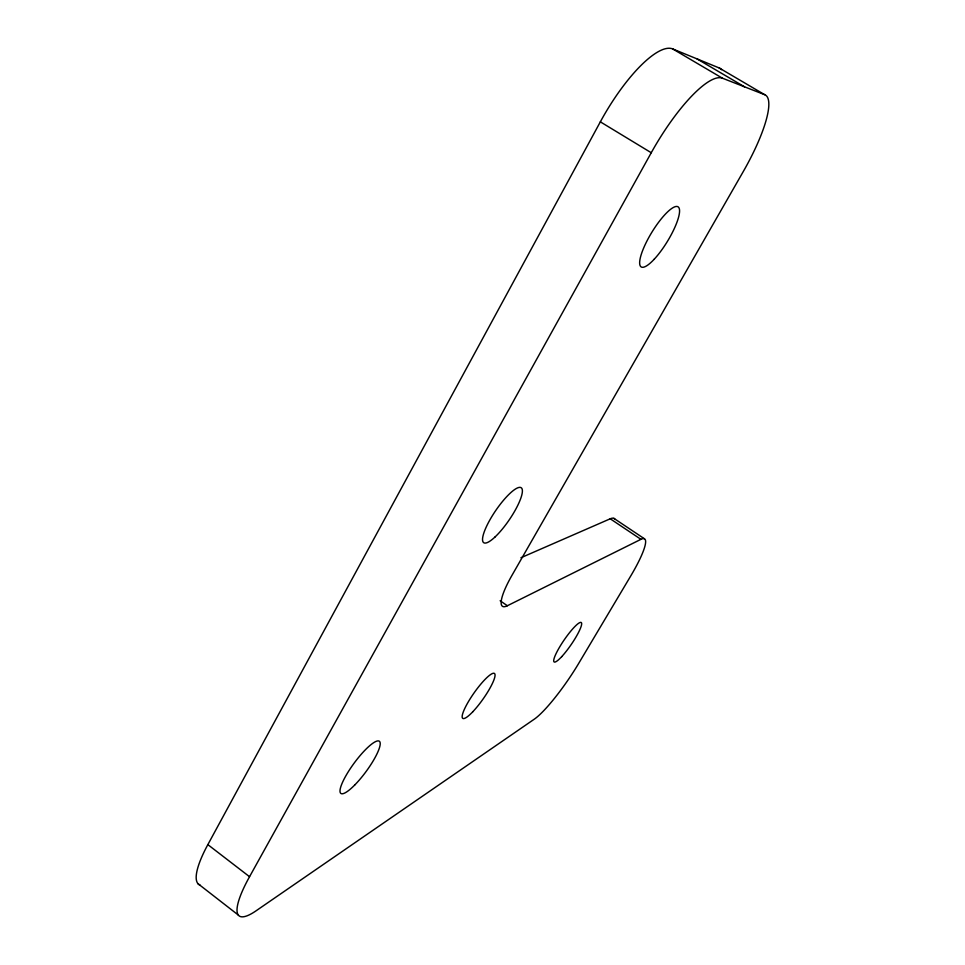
<?xml version="1.0" encoding="UTF-8"?>
<svg xmlns="http://www.w3.org/2000/svg" width="965" height="965" viewBox="0 0 965 965"><rect width="100%" height="100%" fill="white"/><g stroke="black" fill="none" stroke-linecap="round" stroke-linejoin="round"><path stroke-width="1.45" d="M200.177 885.195A81.012 20.386 -52.3 0 1 207.849 844.628L600.339 121.843A90.119 26.948 -59.7 0 1 672.677 48.926L719.142 67.936L764.714 94.703A82.906 20.193 -59.2 0 1 743.364 171.396L511.933 575.417A47.176 10.265 -55.6 0 0 507.361 605.743L500.147 600.737M520.943 557.734L610.23 518.796L640.941 539.326A56.091 9.71 -56 0 1 630.736 575.972L578.662 663.45A55.391 9.336 -55.4 0 1 534.236 719.215L256.135 910.767A81.567 18.371 -52.7 0 1 249.549 876.715L651.254 152.735A90.806 24.342 -59.3 0 1 722.375 78.177L764.714 94.703M507.361 605.743L640.941 539.326M696.983 58.865L744.534 86.826M672.677 48.926L722.375 78.177M600.339 121.843L651.254 152.735M613.897 518.362L644.367 538.735M207.849 844.628L249.549 876.715M197.946 883.663L238.464 915.17M719.142 67.936A82.339 22.388 -59.5 0 1 721.53 69.673M610.23 518.796A55.813 10.808 -55.9 0 1 614.934 519.351M561.739 656.61A23.908 4.198 -55.5 0 0 581.618 623.173A23.908 4.198 -55.5 0 0 559.736 646.852A23.908 4.198 -55.5 0 0 561.739 656.61M472.754 711.796A27.466 5.44 -54.8 0 0 494.852 673.98A27.466 5.44 -54.8 0 0 468.23 701.965A27.466 5.44 -54.8 0 0 472.754 711.796M494.912 537.095A33.28 8.215 -55.7 0 0 522.21 489.315A33.28 8.215 -55.7 0 0 490.244 519.267A33.28 8.215 -55.7 0 0 494.912 537.095M654.258 259.175A35.283 9.023 -58.5 0 0 678.938 207.777A35.283 9.023 -58.5 0 0 645.609 243.699A35.283 9.023 -58.5 0 0 654.258 259.175M354.734 785.003A32.412 7.298 -53.6 0 0 379.595 741.482A32.412 7.298 -53.6 0 0 346.001 775.571A32.412 7.298 -53.6 0 0 354.734 785.003"/></g></svg>
